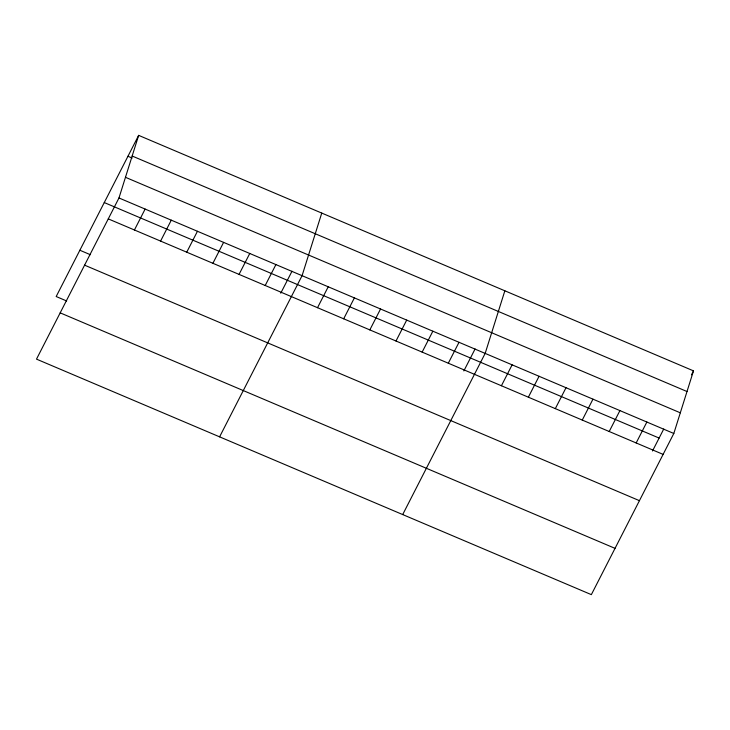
<?xml version="1.0" encoding="UTF-8"?>
<svg xmlns="http://www.w3.org/2000/svg" width="730" height="730" viewBox="0 0 730 730"><rect width="100%" height="100%" fill="white"/><g stroke="black" fill="none" stroke-linecap="round" stroke-linejoin="round"><path stroke-width="1.09" d="M118.972 197.967L138.654 135.36L693.5 370.867L673.817 433.474L591.346 594.64L36.5 359.133L118.972 197.967L673.817 433.474M321.757 213.078L302.074 275.685L219.602 436.85M504.85 290.796L485.167 353.402L402.695 514.568M138.654 135.36L56.183 296.526L66.64 300.97M134.429 229.986L145.133 209.072M160.582 241.082L171.285 220.168M186.743 252.188L197.447 231.273M212.895 263.293L223.599 242.378M239.057 274.389L249.76 253.474M265.209 285.494L275.913 264.579M280.758 293.195L292 271.222M317.523 307.704L328.226 286.78M343.684 318.8L354.388 297.886M369.836 329.905L380.54 308.991M395.998 341.01L406.701 320.096M422.15 352.106L432.853 331.192M448.311 363.212L459.015 342.297M463.86 370.913L475.102 348.94M501.419 385.75L512.122 364.836M528.365 397.193L539.068 376.279M555.32 408.636L566.024 387.712M582.266 420.069L592.97 399.155M609.212 431.512L619.916 410.598M636.168 442.946L646.871 422.031M652.501 450.985L663.743 429.012M691.465 374.855L693.5 370.867M132.157 156.019L687.003 391.526M127.951 156.275L132.139 158.054M125.469 177.308L680.314 412.815M104.262 202.557L659.117 438.064M108.268 218.881L663.114 454.388M79.862 250.244L90.328 254.688M84.589 265.163L639.434 500.67M60.179 312.851L615.034 548.358"/></g></svg>
